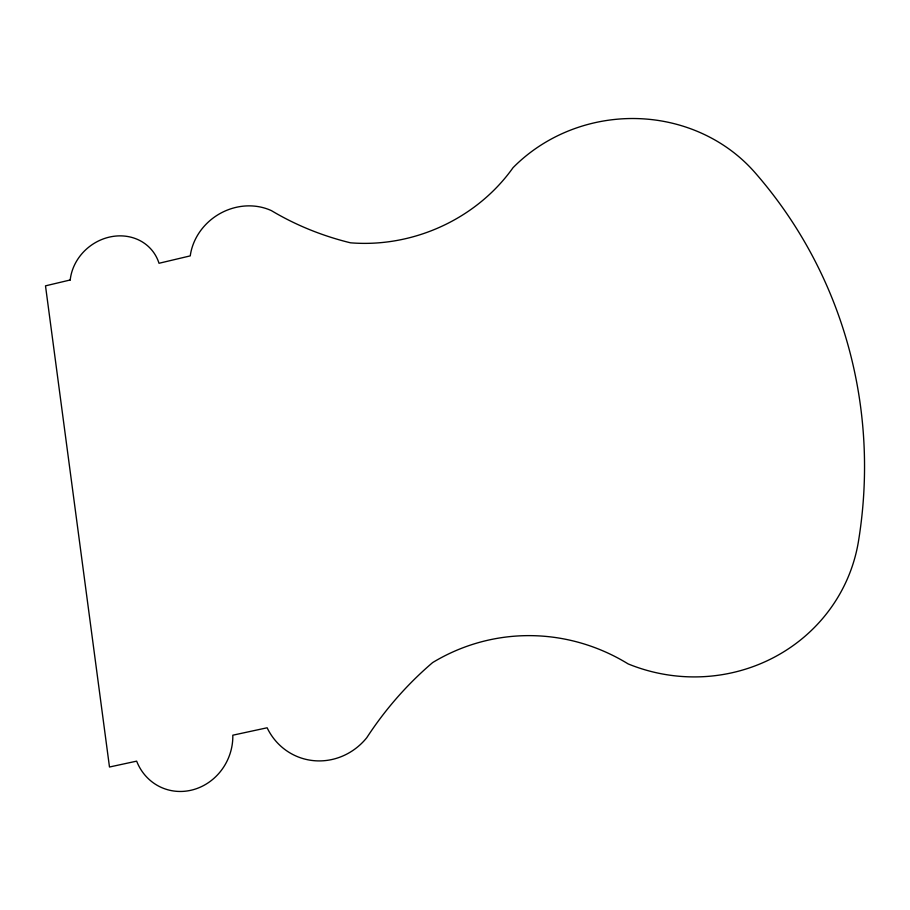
<?xml version="1.0" encoding="UTF-8"?>
<svg xmlns="http://www.w3.org/2000/svg" width="910" height="910" viewBox="0 0 910 910"><rect width="100%" height="100%" fill="white"/><g stroke="black" fill="none" stroke-linecap="round" stroke-linejoin="round"><path stroke-width="1.36" d="M70.206 279.984L45.5 285.842L109.484 767.016L136.648 761.147A52.882 49.231 -65.7 0 0 192.931 789.778A52.882 49.231 -65.7 0 0 232.812 735.2L267.13 727.784A62.301 59.594 -66.8 0 0 366.764 737.714A382.723 358.995 67.6 0 1 432.625 662.582A200.371 192.601 79.5 0 1 628.15 663.913A169.283 163.561 13.9 0 0 858.574 540.642A479.627 459.755 -35.5 0 0 755.084 172.707A160.376 149.536 -6.3 0 0 513.035 167.69A167.258 149.82 -21.5 0 1 350.486 242.811A298.321 262.171 -17.4 0 1 271.419 210.631A56.17 51.244 -32 0 0 190.247 255.881L159.011 263.274A47.183 42.383 -37.6 0 0 111.327 236.691A47.183 42.383 -37.6 0 0 70.206 279.984"/></g></svg>
